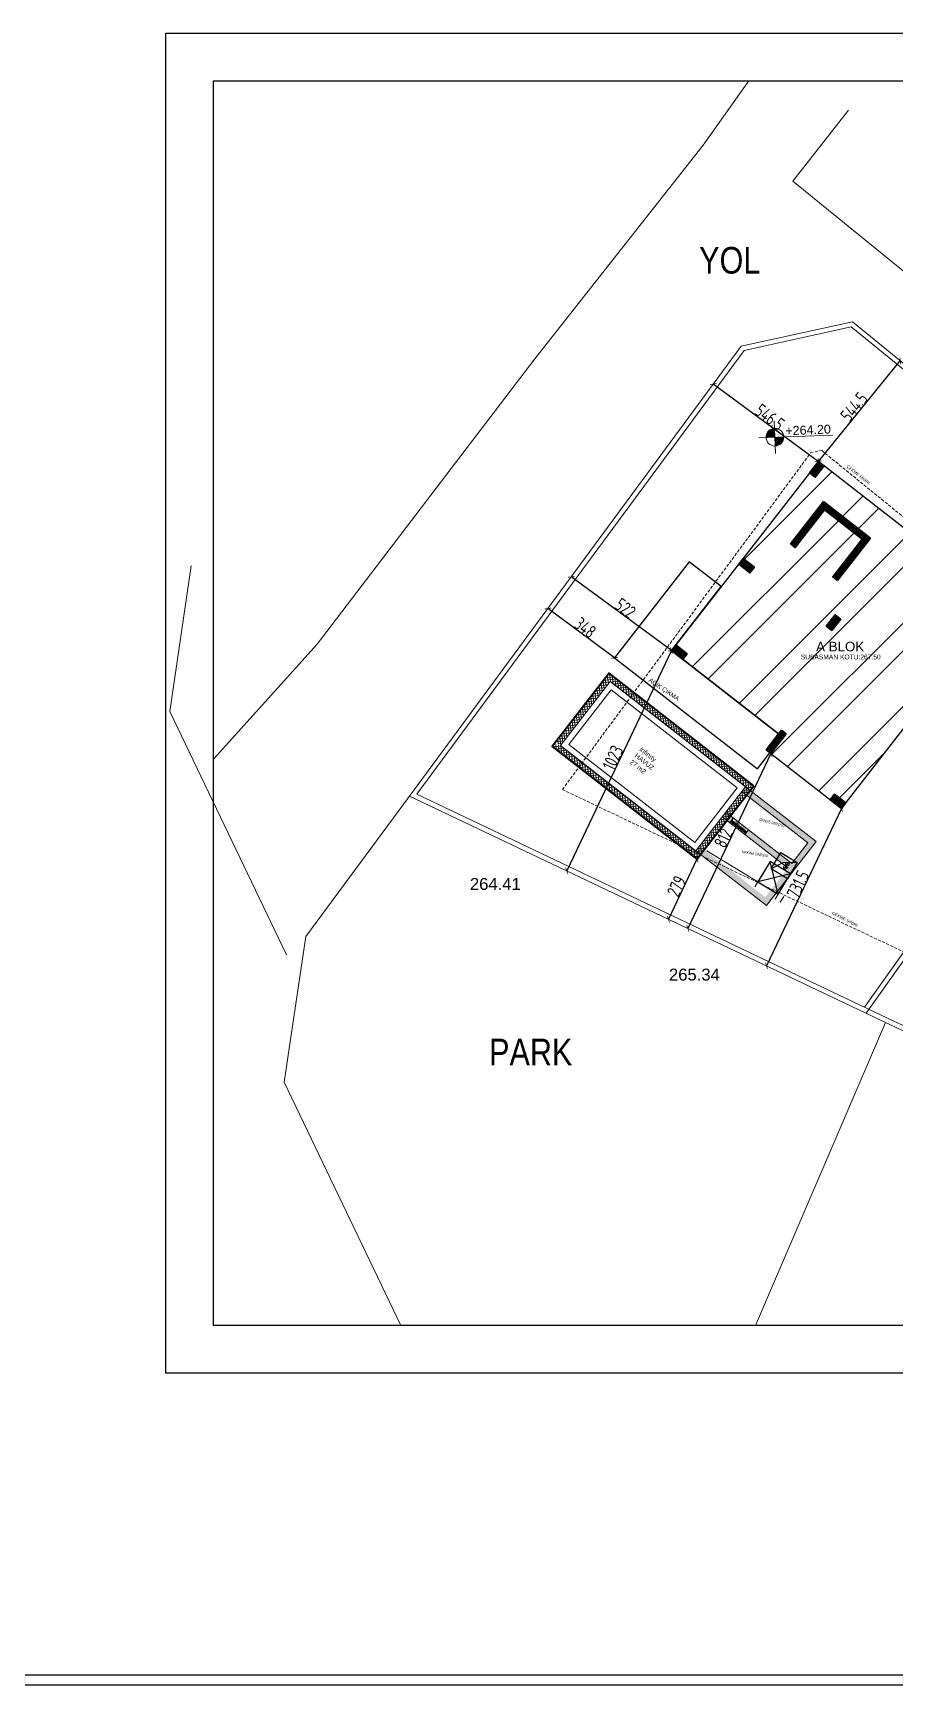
# Model space of a CAD drawing. Header units: millimetres. Extents: x 708 to 46452, y -4963 to 3960.
# Drawn here: x 8220 to 9124, y -4963 to -3230 of the extents above; entities that cross this region are included whole.
import ezdxf

# ---------------------------------------------------------------- set-up
doc = ezdxf.new("R2010")
doc.units = ezdxf.units.MM
doc.linetypes.add('DASHED', pattern=[19.05, 12.7, -6.35])
doc.linetypes.add('DUZ', pattern=[0])
for name, color, linetype, lineweight in [('0.00 kotu6', 55, 'Continuous', 5), ('00_KOLON', 2, 'Continuous', 35), ('20', 1, 'Continuous', 0), ('A-WALL', 113, 'Continuous', 18), ('F-YAZI', 7, 'Continuous', 30), ('H-Savak', 52, 'Continuous', 20), ('KADASTRO', 5, 'Continuous', 0), ('mahal no', 123, 'Continuous', 30), ('MERDİVEN GÖRÜNÜŞ', 171, 'Continuous', 30), ('NKOT', 1, 'Continuous', 0), ('SAVAK', 52, 'Continuous', 20), ('TEFRİŞ', 8, 'Continuous', 9), ('YAZI', 40, 'Continuous', 25), ('YOL_YOL', 30, 'Continuous', 0), ('Z_KOMSU_PARSELLER', 172, 'Continuous', 0), ('Z_PARSEL', 6, 'Continuous', 0), ('Çerçeve', 8, 'Continuous', 30), ('ölçü yatay', 150, 'DUZ', 18)]:
    doc.layers.add(name, color=color, linetype=linetype, lineweight=lineweight)
for name, color, linetype in [('00_YAZI', 214, 'Continuous'), ('DUVARTARAMA', 7, 'Continuous'), ('F-arka_plan', 7, 'Continuous'), ('KP', 1, 'Continuous'), ('SIVA', 135, 'Continuous'), ('TEFRİŞ2', 2, 'Continuous')]:
    doc.layers.add(name, color=color, linetype=linetype)
doc.styles.add('ARIAL', font='arial.ttf')
doc.styles.add('ARİAL NARROW', font='ARIALN.TTF', dxfattribs={"width": 0.8})
doc.styles.add('AUDIT_D_030819140122-0', font='isocp.shx', dxfattribs={"width": 0.8})
doc.styles.get("Standard").update_dxf_attribs({"font": 'arial.ttf'})
doc.dimstyles.new('DIŞ VAZ', dxfattribs={"dimtxt": 55, "dimasz": 20, "dimexe": 5, "dimexo": 2, "dimgap": 1, "dimtad": 1, "dimdec": 1, "dimrnd": 0.5, "dimdsep": 46, "dimtxsty": 'AUDIT_D_030819140122-0', "dimblk": 'ARCHTICK', "dimcen": 0.09, "dimdle": 0.1, "dimclrd": 256, "dimclre": 256, "dimclrt": 1, "dimadec": 0, "dimazin": 0, "dimtfac": 1, "dimtdec": 1, "dimtix": 1, "dimtmove": 2, "dimatfit": 3, "dimldrblk": 'ARCHTICK', "dimfxl": 5, "dimfxlon": 1, "dimtolj": 1, "dimtzin": 0, "dimarcsym": 0})

# ---------------------------------------------------------------- blocks, each defined once
blk = doc.blocks.new('KOLON')
at = {"layer": 'DUVARTARAMA'}
h = blk.add_hatch(dxfattribs=at)
h.set_pattern_fill('ANSI36', color=8)
h.paths.add_polyline_path([(549.4, 3102.4), (579.4, 3102.4), (579.4, 3042.4), (549.4, 3042.4)])
at = {"layer": '00_KOLON'}
blk.add_lwpolyline([(549.4, 3102.4), (579.4, 3102.4), (579.4, 3042.4), (549.4, 3042.4), (549.4, 3102.4)], dxfattribs=at)
blk = doc.blocks.new('_ArchTick')
at = {"color": 0, "linetype": 'ByBlock', "const_width": 0.15}
blk.add_lwpolyline([(-0.5, -0.5), (0.5, 0.5)], dxfattribs=at)
blk = doc.blocks.new('*D149')
at = {"layer": 'Defpoints', "color": 0, "transparency": 16777216}
for p in [(23365.4, -11862.5, -13220.7), (23245.5, -12114.5, -13220.7), (23245.5, -12114.5)]:
    blk.add_point(p, dxfattribs=at)
at = {"layer": 'KP', "lineweight": -2, "transparency": 16777216}
for p, q in [((23365.4, -11862.4), (23245.5, -12114.6)), ((23369.9, -11864.7), (23369.9, -11864.7)), ((23250, -12116.6), (23250, -12116.6))]:
    blk.add_line(p, q, dxfattribs=at)
at = {"layer": 'KP', "lineweight": -2, "transparency": 16777216, "xscale": 20, "yscale": 20, "zscale": 20}
for p, rotation in [((23365.4, -11862.5), 64.55936589072644), ((23245.5, -12114.5), 244.5593658907265)]:
    blk.add_blockref('_ArchTick', p, dxfattribs=dict(at, rotation=rotation))
at = {"layer": 'KP', "color": 1, "transparency": 16777216, "insert": (23279.7, -11976.3), "char_height": 55, "attachment_point": 5, "rotation": 64.55937, "style": 'AUDIT_D_030819140122-0'}
blk.add_mtext('\\A1;279', dxfattribs=at)
blk = doc.blocks.new('*D150')
at = {"layer": 'Defpoints', "color": 0, "transparency": 16777216}
for p in [(22837.9, -10677.8, -13220.7), (22837.9, -10677.8), (23258.2, -10987.7, -13220.7)]:
    blk.add_point(p, dxfattribs=at)
at = {"layer": 'KP', "lineweight": -2, "transparency": 16777216}
for p, q in [((22840.9, -10673.8), (22840.9, -10673.8)), ((23258.3, -10987.7), (22837.8, -10677.7)), ((23255.2, -10991.7), (23255.2, -10991.7))]:
    blk.add_line(p, q, dxfattribs=at)
at = {"layer": 'KP', "lineweight": -2, "transparency": 16777216, "xscale": 20, "yscale": 20, "zscale": 20}
for p, rotation in [((22837.9, -10677.8), 143.599521623607), ((23258.2, -10987.7), 323.599521623607)]:
    blk.add_blockref('_ArchTick', p, dxfattribs=dict(at, rotation=rotation))
at = {"layer": 'KP', "color": 1, "transparency": 16777216, "insert": (23065, -10809.8), "char_height": 55, "attachment_point": 5, "rotation": 323.59952, "style": 'AUDIT_D_030819140122-0'}
blk.add_mtext('\\A1;522', dxfattribs=at)
blk = doc.blocks.new('*D151')
at = {"layer": 'Defpoints', "color": 0, "transparency": 16777216}
for p in [(22739.6, -10811.1, -13220.7), (22739.6, -10811.1), (23019.6, -11017.6, -13220.7)]:
    blk.add_point(p, dxfattribs=at)
at = {"layer": 'KP', "lineweight": -2, "transparency": 16777216}
for p, q in [((23019.7, -11017.6), (22739.5, -10811.1)), ((22736.7, -10815.1), (22736.7, -10815.1)), ((23016.7, -11021.6), (23016.7, -11021.6))]:
    blk.add_line(p, q, dxfattribs=at)
at = {"layer": 'KP', "lineweight": -2, "transparency": 16777216, "xscale": 20, "yscale": 20, "zscale": 20}
for p, rotation in [((22739.6, -10811.1), 143.5995216236068), ((23019.6, -11017.6), 323.5995216236068)]:
    blk.add_blockref('_ArchTick', p, dxfattribs=dict(at, rotation=rotation))
at = {"layer": 'KP', "color": 1, "transparency": 16777216, "insert": (22896.5, -10891.4), "char_height": 55, "attachment_point": 5, "rotation": 323.59952, "style": 'AUDIT_D_030819140122-0'}
blk.add_mtext('\\A1;348', dxfattribs=at)
blk = doc.blocks.new('*D152')
at = {"layer": 'Defpoints', "color": 0, "transparency": 16777216}
for p in [(23971.9, -11650, -13220.7), (23657.7, -12310.6, -13220.7), (23657.7, -12310.6)]:
    blk.add_point(p, dxfattribs=at)
at = {"layer": 'KP', "lineweight": -2, "transparency": 16777216}
for p, q in [((23972, -11649.9), (23657.7, -12310.6)), ((23976.4, -11652.2), (23976.4, -11652.2)), ((23662.2, -12312.7), (23662.2, -12312.7))]:
    blk.add_line(p, q, dxfattribs=at)
at = {"layer": 'KP', "lineweight": -2, "transparency": 16777216, "xscale": 20, "yscale": 20, "zscale": 20}
for p, rotation in [((23971.9, -11650), 64.55936589072675), ((23657.7, -12310.6), 244.5593658907268)]:
    blk.add_blockref('_ArchTick', p, dxfattribs=dict(at, rotation=rotation))
at = {"layer": 'KP', "color": 1, "transparency": 16777216, "insert": (23789.1, -11968), "char_height": 55, "attachment_point": 5, "rotation": 64.55937, "style": 'AUDIT_D_030819140122-0'}
blk.add_mtext('\\A1;731.5', dxfattribs=at)
blk = doc.blocks.new('*D153')
at = {"layer": 'Defpoints', "color": 0, "transparency": 16777216}
for p in [(23675.8, -11419.9, -13220.7), (23327, -12153.2, -13220.7), (23327, -12153.2)]:
    blk.add_point(p, dxfattribs=at)
at = {"layer": 'KP', "lineweight": -2, "transparency": 16777216}
for p, q in [((23675.9, -11419.8), (23326.9, -12153.3)), ((23671.3, -11417.7), (23671.3, -11417.7)), ((23322.5, -12151.1), (23322.5, -12151.1))]:
    blk.add_line(p, q, dxfattribs=at)
at = {"layer": 'KP', "lineweight": -2, "transparency": 16777216, "xscale": 20, "yscale": 20, "zscale": 20}
for p, rotation in [((23675.8, -11419.9), 64.55936589072691), ((23327, -12153.2), 244.5593658907269)]:
    blk.add_blockref('_ArchTick', p, dxfattribs=dict(at, rotation=rotation))
at = {"layer": 'KP', "color": 1, "transparency": 16777216, "insert": (23475.7, -11774.3), "char_height": 55, "attachment_point": 5, "rotation": 64.55937, "style": 'AUDIT_D_030819140122-0'}
blk.add_mtext('\\A1;812', dxfattribs=at)
blk = doc.blocks.new('*D154')
at = {"layer": 'Defpoints', "color": 0, "transparency": 16777216}
for p in [(23258.2, -10987.7), (22818.7, -11911.5, -13220.7), (22818.7, -11911.5)]:
    blk.add_point(p, dxfattribs=at)
at = {"layer": 'KP', "lineweight": -2, "transparency": 16777216}
for p, q in [((23258.2, -10987.6), (22818.7, -11911.5)), ((23258.2, -10987.7), (23262.7, -10989.8)), ((22823.2, -11913.6), (22823.3, -11913.6))]:
    blk.add_line(p, q, dxfattribs=at)
at = {"layer": 'KP', "lineweight": -2, "transparency": 16777216, "xscale": 20, "yscale": 20, "zscale": 20}
for p, rotation in [((23258.2, -10987.7), 64.55936589066177), ((22818.7, -11911.5), 244.5593658906617)]:
    blk.add_blockref('_ArchTick', p, dxfattribs=dict(at, rotation=rotation))
at = {"layer": 'KP', "color": 1, "transparency": 16777216, "insert": (23012.7, -11437.3), "char_height": 55, "attachment_point": 5, "rotation": 64.55937, "style": 'AUDIT_D_030819140122-0'}
blk.add_mtext('\\A1;1023', dxfattribs=at)
blk = doc.blocks.new('*D159')
at = {"layer": 'Defpoints', "color": 0, "transparency": 16777216}
for p in [(24218.8, -9771.7, -13220.7), (24218.8, -9771.7), (23874.9, -10194.1, -13220.7)]:
    blk.add_point(p, dxfattribs=at)
at = {"layer": 'KP', "lineweight": -2, "transparency": 16777216}
for p, q in [((23874.8, -10194.2), (24218.8, -9771.7)), ((24214.9, -9768.6), (24214.9, -9768.6)), ((23871, -10191), (23871, -10191))]:
    blk.add_line(p, q, dxfattribs=at)
at = {"layer": 'KP', "lineweight": -2, "transparency": 16777216, "xscale": 20, "yscale": 20, "zscale": 20}
for p, rotation in [((24218.8, -9771.7), 50.85004994290503), ((23874.9, -10194.1), 230.850049942905)]:
    blk.add_blockref('_ArchTick', p, dxfattribs=dict(at, rotation=rotation))
at = {"layer": 'KP', "color": 1, "transparency": 16777216, "insert": (24024.7, -9964.9), "char_height": 55, "attachment_point": 5, "rotation": 50.85005, "style": 'AUDIT_D_030819140122-0'}
blk.add_mtext('\\A1;544.5', dxfattribs=at)
blk = doc.blocks.new('*D160')
at = {"layer": 'Defpoints', "color": 0, "transparency": 16777216}
for p in [(23434.2, -9869.1, -13220.7), (23434.2, -9869.1), (23873.9, -10193.3)]:
    blk.add_point(p, dxfattribs=at)
at = {"layer": 'KP', "lineweight": -2, "transparency": 16777216}
for p, q in [((23874, -10193.4), (23434.1, -9869)), ((23437.1, -9865.1), (23437.1, -9865.1)), ((23873.9, -10193.3), (23871, -10197.4))]:
    blk.add_line(p, q, dxfattribs=at)
at = {"layer": 'KP', "lineweight": -2, "transparency": 16777216, "xscale": 20, "yscale": 20, "zscale": 20}
for p, rotation in [((23434.2, -9869.1), 143.5995216236071), ((23873.9, -10193.3), 323.5995216236071)]:
    blk.add_blockref('_ArchTick', p, dxfattribs=dict(at, rotation=rotation))
at = {"layer": 'KP', "color": 1, "transparency": 16777216, "insert": (23671, -10008.3), "char_height": 55, "attachment_point": 5, "rotation": 323.59952, "style": 'AUDIT_D_030819140122-0'}
blk.add_mtext('\\A1;546.5', dxfattribs=at)
blk = doc.blocks.new('WEFJWE')
at = {"layer": 'Z_KOMSU_PARSELLER', "lineweight": 0}
for p, q in [((38489.9, -11239.1, -6610.4), (38579.9, -10628.1, -6610.4)), ((38979.5, -12260.2, -6610.4), (38489.9, -11239.1, -6610.4))]:
    blk.add_line(p, q, dxfattribs=at)
blk = doc.blocks.new('REMRGE')
at = {"layer": '0.00 kotu6'}
h = blk.add_hatch(color=256, dxfattribs=at)
h.paths.add_polyline_path([(23693.8, -10129.06), (23692.47, -10092.05), (23729.48, -10090.72, -0.4142136)])
h.paths.add_polyline_path([(23692.47, -10092.05), (23655.46, -10093.39, -0.4142136), (23691.13, -10055.04)])
at = {"layer": 'DUVARTARAMA'}
h = blk.add_hatch(dxfattribs=at)
h.set_pattern_fill('ANSI31', color=256, angle=-37.853659)
h.set_pattern_definition([(7.14634, (19477.0362, -4543.4095), (-0.3949828, 3.1503355), [])])
h.paths.add_polyline_path([(23900.42, -10397.59), (24058.33, -10520.32), (23935.6, -10678.24), (23955.34, -10693.58), (24093.41, -10515.92), (23896.02, -10362.51), (23757.95, -10540.17), (23777.69, -10555.51)])
h = blk.add_hatch(dxfattribs=at)
h.set_pattern_fill('ANSI36', color=8, angle=-37.853659)
h.set_pattern_definition([(7.14634, (21382.9402, -13434.128), (5.1181042, 3.8415554), [7.9375, -1.5875, 0, -1.5875])])
h.paths.add_polyline_path([(23720.53, -11321.64), (23740.27, -11336.98), (23675.83, -11419.89), (23656.09, -11404.55)])
h = blk.add_hatch(dxfattribs=at)
h.set_pattern_fill('ANGLE', color=0, angle=-127.890888)
h.set_pattern_definition([(232.10911, (30880.578, -3511.052), (5.5124346, -4.2899055), [5.08, -1.905]), (322.10911, (30880.578, -3511.052), (4.2899055, 5.5124346), [5.08, -1.905])])
h.paths.add_polyline_path([(23830.48, -11793.66), (23762.92, -11880.47), (23581.48, -11739.27), (23566.13, -11759), (23684.47, -11851.1), (23684.49, -11851.06), (23747.6, -11900.23), (23747.6, -11900.23), (23713.8, -11943.62), (23713.83, -11943.64), (23652.37, -12022.53), (23395.89, -11822.92), (23380.54, -11842.65), (23656.75, -12057.61), (23865.56, -11789.29), (23589.35, -11574.33), (23574, -11594.06)])
h.paths.add_polyline_path([(23574, -11594.06), (23589.35, -11574.33), (23569.62, -11558.98), (23554.27, -11578.71)])
h.paths.add_polyline_path([(23491.08, -11700.6), (23506.44, -11680.87), (23486.71, -11665.52), (23471.35, -11685.25)])
h.paths.add_polyline_path([(23502.99, -11709.87), (23518.35, -11690.15), (23506.44, -11680.87), (23491.08, -11700.6)], flags=17)
h.paths.add_polyline_path([(23380.54, -11842.65), (23395.89, -11822.92), (23376.16, -11807.57), (23360.81, -11827.3)])
h = blk.add_hatch(dxfattribs=at)
h.set_pattern_fill('ANSI36', color=8, angle=52.146341)
h.set_pattern_definition([(97.14634, (26080.4652, -13984.524), (-3.8415554, 5.1181042), [7.9375, -1.5875, 0, -1.5875])])
h.paths.add_polyline_path([(23924.55, -11613.19), (23942.96, -11589.5), (23990.34, -11626.32), (23971.93, -11650.01)])
at = {"layer": 'F-arka_plan'}
h = blk.add_hatch(dxfattribs=at)
h.set_pattern_fill('ANSI32', color=256, scale=26)
h.set_pattern_definition([(45, (-5944.31, 13227.06), (-175.115, 175.115), []), (45, (-5827.57, 13227.06), (-175.115, 175.115), [])])
h.paths.add_polyline_path([(25075.31, -12401.95), (25124.92, -12435.69), (25108.05, -12460.5), (25368.51, -12637.66), (25427.56, -12550.84), (25448.24, -12564.9), (25436.99, -12581.44), (25858.68, -12868.27), (25875.56, -12843.46), (25925.17, -12877.21), (26167.01, -12521.66), (26117.39, -12487.91), (26134.27, -12463.11), (26183.88, -12496.85), (26439.78, -12120.63), (26414.97, -12103.76), (26448.72, -12054.15), (26084.9, -11806.69), (26068.03, -11831.49), (26018.42, -11797.75), (26035.29, -11772.94), (25696.28, -11542.35), (25662.53, -11591.96), (25637.73, -11575.09), (25393.08, -11934.77), (25442.69, -11968.52), (25425.82, -11993.32), (25376.2, -11959.58)])
h.paths.add_polyline_path([(25781.36, -12235.16), (25815.11, -12185.55), (25839.91, -12202.42), (25806.17, -12252.03)], flags=16)
h.paths.add_polyline_path([(25973.55, -12148.19), (26100.1, -11962.15), (26306.81, -12102.76), (26180.27, -12288.8), (26159.59, -12274.74), (26272.08, -12109.37), (26106.71, -11996.88), (25994.22, -12162.25)], flags=16)
h.paths.add_polyline_path([(23740.27, -11336.98), (23675.83, -11419.89), (23924.55, -11613.19), (23942.96, -11589.5), (23990.34, -11626.32), (24318.64, -11203.89), (24271.26, -11167.07), (24289.67, -11143.39), (24337.05, -11180.21), (24640.8, -10789.36), (23874.91, -10194.13), (23276.6, -10963.97), (23323.98, -11000.79), (23305.57, -11024.47), (23708.25, -11337.43), (23720.53, -11321.64)])
h.paths.add_polyline_path([(23955.34, -10693.58), (23935.6, -10678.24), (24058.33, -10520.32), (23900.42, -10397.59), (23777.69, -10555.51), (23757.95, -10540.17), (23896.02, -10362.51), (24093.41, -10515.92)], flags=16)
h.paths.add_polyline_path([(25739.14, -12341.97), (25958.61, -12309.32), (25946.48, -12227.79), (25727.01, -12260.44)], flags=24)
h.paths.add_polyline_path([(25684.87, -12372.83), (26026.51, -12322.02), (26020.45, -12281.25), (25678.81, -12332.07)], flags=24)
h.paths.add_polyline_path([(23797.35, -11035.66), (24142.76, -11035.66), (24142.76, -10994.44), (23797.35, -10994.44)], flags=24)
h.paths.add_polyline_path([(23855.49, -11013.11), (24077.45, -11013.11), (24077.45, -10930.68), (23855.49, -10930.68)], flags=24)
at = {"layer": 'H-Savak', "lineweight": 0, "transparency": 33554498}
h = blk.add_hatch(dxfattribs=at)
h.set_pattern_fill('ANSI37', color=256, scale=80, angle=-127.853659)
h.set_pattern_definition([(277.14634, (27336.117, -16893.893), (9.922316, 1.24404), []), (7.14634, (27336.117, -16893.893), (-1.24404, 9.922316), [])])
edge = h.paths.add_edge_path()
edge.add_line((22757.59, -11390.15), (22772.93, -11370.41))
edge.add_line((22772.93, -11370.41), (23360.98, -11827.43))
edge.add_line((23360.98, -11827.43), (23584.96, -11539.24))
edge.add_line((23569.62, -11558.98), (23001.31, -11117.3))
edge.add_line((23001.31, -11117.3), (22792.93, -11385.42))
edge.add_line((22792.93, -11385.42), (22765.31, -11380.22))
edge.add_line((22765.31, -11380.22), (22996.91, -11082.22))
edge.add_line((22996.91, -11082.22), (23604.7, -11554.58))
edge.add_line((23604.7, -11554.58), (23365.38, -11862.52))
edge.add_line((23365.38, -11862.52), (22757.59, -11390.15))
at = {"layer": 'TEFRİŞ2'}
for points in [[(23742.36, -11902.44), (23728.93, -11902.06), (23736.33, -11890.43)], [(23751.3, -11888.38), (23737.87, -11888.01), (23745.28, -11876.38)]]:
    blk.add_hatch(color=256, dxfattribs=at).paths.add_polyline_path(points)
at = {"layer": '0.00 kotu6'}
for p, q in [((23694.93, -10160.15, -13220.7), (23690.01, -10023.95, -13220.7)), ((23624.37, -10094.51, -13220.7), (23935.26, -10083.29, -13220.7))]:
    blk.add_line(p, q, dxfattribs=at)
blk.add_circle((23692.47, -10092.05, -13220.7), 37.03, dxfattribs=at)
at = {"layer": '00_KOLON'}
for p, q in [((23757.95, -10540.17, -13220.7), (23896.02, -10362.51, -13220.7)), ((23896.02, -10362.51, -13220.7), (24093.41, -10515.92, -13220.7)), ((23900.42, -10397.59, -13220.7), (24058.33, -10520.32, -13220.7)), ((24093.41, -10515.92, -13220.7), (23955.34, -10693.58, -13220.7))]:
    blk.add_line(p, q, dxfattribs=at)
at = {"layer": '00_KOLON', "elevation": -13220.7}
for points in [[(23757.95, -10540.17), (23777.69, -10555.51), (23900.42, -10397.59)], [(24058.33, -10520.32), (23935.6, -10678.24), (23955.34, -10693.58)], [(23720.53, -11321.64), (23740.27, -11336.98), (23675.83, -11419.89), (23656.09, -11404.55), (23720.53, -11321.64)], [(23924.55, -11613.19), (23942.96, -11589.5), (23990.34, -11626.32), (23971.93, -11650.01), (23924.55, -11613.19)]]:
    blk.add_lwpolyline(points, dxfattribs=at)
at = {"layer": '20', "color": 5, "linetype": 'DASHED', "lineweight": 13}
for p, q in [((22800.8, -11570.71, -13220.7), (23842.29, -10158.1, -13220.7)), ((23842.29, -10158.1, -13220.7), (23888.86, -10147.9, -13220.7)), ((23888.86, -10147.9, -13220.7), (25576.92, -11522.2, -13220.7)), ((22800.8, -11570.71, -13220.7), (24285.41, -12276.94, -13220.7))]:
    blk.add_line(p, q, dxfattribs=at)
at = {"layer": '20', "elevation": -13220.7}
for points in [[(25345.07, -10688.69), (24068.9, -12484.02)], [(25345.07, -10688.69), (24068.9, -12484.02)], [(25360.58, -10701.32), (24075.44, -12509.27)], [(25360.58, -10701.32), (24075.44, -12509.27)], [(23360.98, -11827.43), (23569.62, -11558.98), (23001.31, -11117.3), (22792.67, -11385.76), (23360.98, -11827.43)]]:
    blk.add_lwpolyline(points, dxfattribs=at)
at = {"layer": 'A-WALL', "lineweight": 0, "elevation": -13220.7}
blk.add_lwpolyline([(23534.54, -11563.38), (23356.58, -11792.35), (22827.75, -11381.36), (23005.71, -11152.38), (23534.54, -11563.38), (23463.05, -11655.36)], dxfattribs=at)
at = {"layer": 'KADASTRO', "lineweight": 0}
for p, q in [((22159.56, -11597.88, -13220.7), (24156.54, -12547.85, -13220.7)), ((24156.54, -12547.85, -13220.7), (26219.51, -13528.82, -13220.7))]:
    blk.add_line(p, q, dxfattribs=at)
at = {"layer": 'KP'}
for points in [[(21136.51, -8396.05), (28383.95, -8396.05), (28383.95, -14019.95), (21136.51, -14019.95)], [(21336.51, -8596.05), (28183.95, -8596.05), (28183.95, -13819.95), (21336.51, -13819.95)]]:
    blk.add_lwpolyline(points, close=True, dxfattribs=at)
at = {"layer": 'KP', "elevation": -13220.7}
for points in [[(23971.93, -11650.01), (24640.8, -10789.36), (23874.91, -10194.13), (23258.19, -10987.65), (23708.25, -11337.43), (23656.09, -11404.55), (23971.93, -11650.01)], [(23019.64, -11017.56), (23619.73, -11483.93), (23671.89, -11416.82), (23656.09, -11404.55), (23708.25, -11337.43), (23258.19, -10987.65), (23466.83, -10719.2), (23332.6, -10614.88), (23019.64, -11017.56)]]:
    blk.add_lwpolyline(points, dxfattribs=at)
at = {"layer": 'MERDİVEN GÖRÜNÜŞ'}
for p, q in [((23706.28, -12009.59, -13220.7), (23672.48, -11872.26, -13220.7)), ((23725.73, -11878.29, -13220.7), (23676.62, -11903.99, -13220.7)), ((23786.47, -11876.95, -13220.7), (23725.72, -11878.29, -13220.7)), ((23758, -11924, -13220.7), (23620.72, -11957.83, -13220.7))]:
    blk.add_line(p, q, dxfattribs=at)
at = {"layer": 'MERDİVEN GÖRÜNÜŞ', "elevation": -13220.7}
for points in [[(23786.48, -11876.95), (23745.07, -11945.4), (23676.62, -11903.99), (23718.03, -11835.54)], [(23706.28, -12009.59), (23758.04, -11924.02), (23672.48, -11872.26), (23620.72, -11957.83)]]:
    blk.add_lwpolyline(points, close=True, dxfattribs=at)
at = {"layer": 'SAVAK', "lineweight": 40, "elevation": -13220.7}
blk.add_lwpolyline([(23604.7, -11554.58), (22996.91, -11082.22), (22757.59, -11390.15), (23365.38, -11862.52)], close=True, dxfattribs=at)
at = {"layer": 'SIVA'}
for p, q in [((23502.99, -11709.87, -13220.7), (23518.35, -11690.15, -13220.7)), ((23507.29, -11704.35, -13220.7), (23570.41, -11753.5, -13220.7)), ((23509.14, -11701.98, -13220.7), (23572.25, -11751.14, -13220.7)), ((23510.98, -11699.61, -13220.7), (23574.1, -11748.77, -13220.7))]:
    blk.add_line(p, q, dxfattribs=at)
at = {"layer": 'TEFRİŞ', "linetype": 'Continuous'}
for centre in [(23735.75, -11898.24, -13220.7), (23744.7, -11884.18, -13220.7)]:
    blk.add_circle(centre, 7.83, dxfattribs=at)
at = {"layer": 'YOL_YOL', "lineweight": 0}
for p, q in [((24001.74, -8719.19, -13220.7), (23768.33, -9018.18, -13220.7)), ((23768.33, -9018.18, -13220.7), (25884, -10740.6, -13220.7))]:
    blk.add_line(p, q, dxfattribs=at)
at = {"layer": 'YOL_YOL', "lineweight": 0, "elevation": -13220.7}
blk.add_lwpolyline([(23583, -8596.05), (23390.8, -8866.58), (22684.82, -9762.57), (21771.84, -10960.56), (21336.51, -11443.14)], dxfattribs=at)
at = {"layer": 'Z_KOMSU_PARSELLER', "lineweight": 0}
for p, q in [((21723.57, -12187.88, -13220.7), (22159.56, -11597.88, -13220.7)), ((21633.58, -12798.87, -13220.7), (21723.57, -12187.88, -13220.7)), ((24156.54, -12547.85, -13220.7), (23610.99, -13819.95, -13220.7)), ((22123.2, -13819.95, -13220.7), (21633.58, -12798.87, -13220.7))]:
    blk.add_line(p, q, dxfattribs=at)
at = {"layer": 'Z_PARSEL', "lineweight": 0}
for p, q in [((23551.53, -9709.9, -13220.7), (24017.52, -9607.9, -13220.7)), ((23551.53, -9709.9, -13220.7), (24017.52, -9607.9, -13220.7)), ((23563.16, -9727.83, -13220.7), (24012.37, -9629.5, -13220.7)), ((24012.37, -9629.5, -13220.7), (25006.07, -10438.5, -13220.7)), ((24017.52, -9607.9, -13220.7), (25771.5, -11035.86, -13220.7)), ((22159.56, -11597.88, -13220.7), (23551.53, -9709.9, -13220.7)), ((22159.56, -11597.88, -13220.7), (23551.53, -9709.9, -13220.7)), ((22190.05, -11590.24, -13220.7), (23563.16, -9727.83, -13220.7)), ((22159.56, -11597.88, -13220.7), (24156.54, -12547.85, -13220.7)), ((22190.05, -11590.24, -13220.7), (24165.13, -12529.79, -13220.7)), ((24165.13, -12529.79, -13220.7), (26209.8, -13502.06, -13220.7)), ((24156.54, -12547.85, -13220.7), (26219.51, -13528.82, -13220.7))]:
    blk.add_line(p, q, dxfattribs=at)
at = {"layer": 'ölçü yatay'}
for p, q in [((23360.81, -11827.3, -13220.7), (23569.62, -11558.98, -13220.7)), ((23569.62, -11558.98, -13220.7), (23865.56, -11789.29, -13220.7)), ((23554.27, -11578.71, -13220.7), (23830.48, -11793.66, -13220.7)), ((23471.35, -11685.25, -13220.7), (23747.57, -11900.2, -13220.7)), ((23486.71, -11665.52, -13220.7), (23762.92, -11880.47, -13220.7)), ((23581.48, -11739.27, -13220.7), (23566.13, -11759, -13220.7)), ((23360.81, -11827.3, -13220.7), (23656.75, -12057.61, -13220.7)), ((23406.72, -11828.58, -13220.7), (23706.28, -12009.59, -13220.7)), ((23656.75, -12057.61, -13220.7), (23865.56, -11789.29, -13220.7)), ((23762.92, -11880.47, -13220.7), (23830.48, -11793.66, -13220.7)), ((23706.28, -12009.59, -13220.7), (23786.44, -11876.92, -13220.7)), ((23620.72, -11957.83, -13220.7), (23607.76, -11979.27, -13220.7)), ((23706.28, -12009.59, -13220.7), (23693.35, -12030.98, -13220.7)), ((23729.58, -12019.38, -13220.7), (23714.75, -12043.91, -13220.7))]:
    blk.add_line(p, q, dxfattribs=at)
at = {"layer": '00_KOLON'}
for p, rotation in [((21537.32, -12306.61, -13220.7), 322.1463410768338), ((25652.96, -12962.03, -13220.7), 52.14634107683383), ((26269.33, -8790.72, -13220.7), 142.1463410768338), ((25370.68, -13325.24, -13220.7), 52.14634107683383)]:
    blk.add_blockref('KOLON', p, dxfattribs=dict(at, rotation=rotation))
for s, p in [('PENCERE', (23520.67, -11704.4, -13220.7)), ('50x80', (23522.06, -11724.78, -13220.7))]:
    blk.add_text(s, height=9.113, rotation=322.088173).set_placement(p)
at = {"width": 0.7}
for s, rotation, p in [('DENGE DEPOSU', 345.098032, (23626.26, -11701)), ('MAKİNA DAİRESİ', 349.986578, (23553.71, -11836.21, -13220.7))]:
    blk.add_text(s, height=11.1586, rotation=rotation, dxfattribs=at).set_placement(p)
at = {"layer": '00_YAZI', "char_height": 111.969, "width": 2010.8732, "attachment_point": 7, "style": 'ARİAL NARROW'}
for s, insert in [('{\\W1;YOL}', (23374.63, -9407.19, -13220.7)), ('{\\W1;PARK}', (22493.24, -12728.29))]:
    blk.add_mtext(s, dxfattribs=dict(at, insert=insert))
at = {"layer": '00_YAZI', "insert": (23157.87, -11120.75), "char_height": 18.6616, "width": 335.1455, "attachment_point": 7, "rotation": 325.603167, "style": 'ARİAL NARROW'}
blk.add_mtext('\\pt130.63099;{\\W1;AÇIK ÇIKMA}', dxfattribs=at)
at = {"layer": '20', "color": 5, "linetype": 'DASHED', "lineweight": 13, "char_height": 12.5, "attachment_point": 1}
for insert, rotation in [((24000.2, -10207.39), 321.039549), ((23936.91, -12081.65, 13220.7), 332.349482)]:
    blk.add_mtext_dynamic_manual_height_columns('ÇEKME SINIRI', width=1140.3378, gutter_width=12.5, heights=[0], dxfattribs=dict(at, insert=insert, rotation=rotation))
at = {"layer": 'F-YAZI', "color": 5, "insert": (23735.76, -10046.63, -13220.7), "char_height": 37.5, "width": 835.8803, "attachment_point": 1, "rotation": 2.322074}
blk.add_mtext('+264.20', dxfattribs=at)
at = {"layer": 'mahal no', "lineweight": 0, "insert": (23134.48, -11390.94, -13220.7), "char_height": 20, "attachment_point": 1, "rotation": 322.146341, "style": 'ARIAL'}
blk.add_mtext_dynamic_manual_height_columns('{\\fBankGothic Lt BT|b0|i0|c162|p34;infinıty\\PHAVUZ^J27 m2}', width=160.3252, gutter_width=12.5, heights=[159.73], dxfattribs=at)
at = {"layer": 'NKOT', "lineweight": 0}
for s, p in [('264.41', (22412.46, -11991.84, 13220.7)), ('265.34', (23247.86, -12372.24, 13313.4))]:
    blk.add_text(s, height=50, dxfattribs=at).set_placement(p)
at = {"layer": 'YAZI', "attachment_point": 3}
for s, width, gutter_width, insert, char_height in [('A BLOK', 4561.3511, 50, (24067.35, -10950.56, -13220.7), 40), ('SUBASMAN KOTU:267.50', 2280.6755, 25, (24136.42, -11004.38, -13220.7), 20)]:
    blk.add_mtext_dynamic_manual_height_columns(s, width=width, gutter_width=gutter_width, heights=[0], dxfattribs=dict(at, insert=insert, char_height=char_height))
at = {"layer": 'KP'}
for p1, p2, picture, middle in [((23874.91, -10194.13, -13220.7), (24218.78, -9771.75, -13220.7), '*D159', (24024.74, -9964.94)), ((23873.94, -10193.34), (23434.16, -9869.1, -13220.7), '*D160', (23670.96, -10008.28)), ((23258.19, -10987.65, -13220.7), (22837.92, -10677.8, -13220.7), '*D150', (23064.97, -10809.78)), ((23019.64, -11017.56, -13220.7), (22739.63, -10811.11, -13220.7), '*D151', (22896.55, -10891.4)), ((23258.19, -10987.65), (22818.74, -11911.45, -13220.7), '*D154', (23012.72, -11437.31)), ((23675.83, -11419.89, -13220.7), (23326.98, -12153.23, -13220.7), '*D153', (23475.67, -11774.31)), ((23971.93, -11650.01, -13220.7), (23657.7, -12310.55, -13220.7), '*D152', (23789.08, -11968.04)), ((23365.38, -11862.52, -13220.7), (23245.52, -12114.48, -13220.7), '*D149', (23279.71, -11976.25))]:
    dim = blk.add_aligned_dim(p1=p1, p2=p2, distance=0, dimstyle='DIŞ VAZ', dxfattribs=at)
    dim.commit()
    dim.dimension.update_dxf_attribs({"geometry": picture, "text_midpoint": middle})

msp = doc.modelspace()

# ---------------------------------------------------------------- linework, layer by layer
at = {"layer": 'Çerçeve'}
for p, q in [((3680.496, -4952.145), (20994.588, -4952.392)), ((6228.153, -4962.893), (20953.045, -4962.621))]:
    msp.add_line(p, q, dxfattribs=at)

# ---------------------------------------------------------------- block references
at = {"xscale": 0.25, "yscale": 0.25, "zscale": 0.25}
for name, p in [('WEFJWE', (-1259.348, -1131.908, 3305.175)), ('REMRGE', (3074.937, -1130.828, 3305.175))]:
    msp.add_blockref(name, p, dxfattribs=at)

doc.saveas('drawing.dxf')
